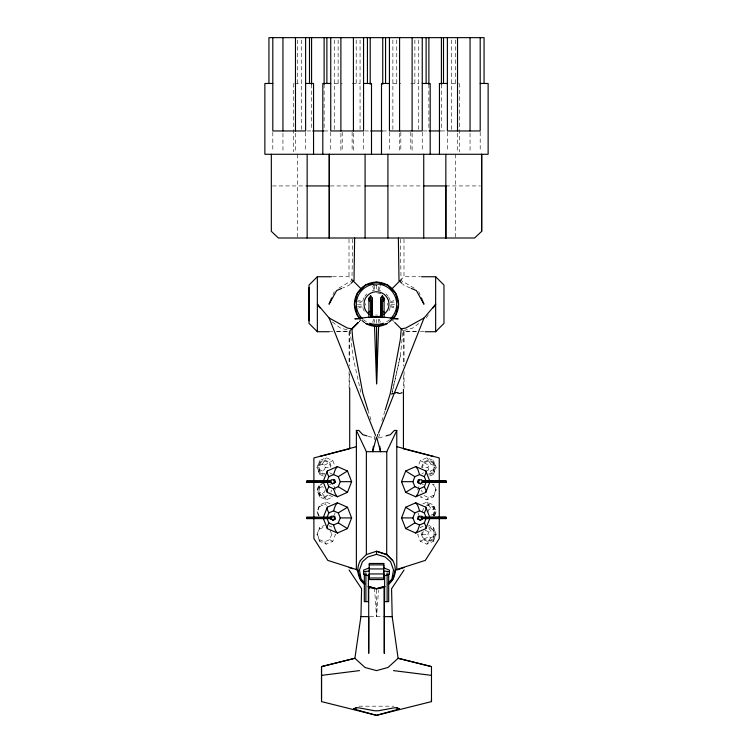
<?xml version="1.0" encoding="UTF-8"?>
<svg xmlns="http://www.w3.org/2000/svg" width="753" height="753" viewBox="0 0 753 753"><rect width="100%" height="100%" fill="white"/><g stroke="black" fill="none" stroke-linecap="round" stroke-linejoin="round"><path stroke-width="0.56" stroke-dasharray="3.77 2.82" d="M297.567 154.28L297.567 238.004M365.666 303.572L365.666 305.294M376.5 323.225L376.5 318.557M352.715 239.153L351.933 280.493L338.765 288.173M323.442 476.075L319.705 474.437L317.512 467.509L319.705 460.591L326.247 457.72L332.798 460.591L334.727 465.533M319.178 516.125L317.512 511.871L319.705 504.952L326.247 502.082L329.993 503.719M319.601 539.675L324.618 541.878L329.645 539.675L331.725 534.366L335.509 534.366L332.798 541.294L326.247 544.155L319.705 541.294L317.512 534.366L319.705 527.448L324.383 525.396M429.709 476.075L433.446 474.437L435.639 467.509L433.446 460.591L426.904 457.72L420.353 460.591L418.423 465.533M433.549 495.314L428.532 497.517L423.506 495.314L420.353 496.933L426.904 499.794L433.446 496.933L435.639 490.005L433.549 484.687L429.53 482.927M433.549 539.675L428.532 541.878L423.506 539.675L421.426 534.366L417.642 534.366L420.353 541.294L426.904 544.155L433.446 541.294L435.639 534.366L433.446 527.448L428.768 525.396M374.495 588.102L376.575 616.632L378.495 590.38M319.969 465.185L320.157 462.794L324.609 460.845L329.07 462.794L330.915 467.509L325.277 467.509L324.364 465.185L322.171 464.224L319.969 465.185L319.065 467.509L320.157 472.225L324.609 474.174L322.171 470.804L319.969 469.834M328.176 495.107L324.609 496.669L320.157 494.721L319.065 490.005L320.157 485.29L321.936 484.508M433.182 469.834L430.98 470.794L428.542 474.174L432.994 472.225L434.086 467.509L432.994 462.794L428.542 460.845L424.08 462.794L422.235 467.509L427.873 467.509L428.786 465.185L430.98 464.224L433.182 465.185M433.06 515.786L434.086 511.871L432.994 507.155L428.542 505.207L426.753 505.988M423.346 531.533L422.235 534.366L424.08 539.073L428.542 541.03L432.994 539.073L434.086 534.366L432.994 529.651L428.542 527.693L430.98 531.081L433.182 532.042M391.824 394.732L400.361 355.858L402.996 330.652L412.813 328.016L420.842 321.992M374.25 439.705L374.542 437.521L373.479 434.255M400.361 355.858L392.219 391.908L402.413 392.859M377.902 290.338L379.136 285.236M373.865 323.225L374.853 319.14M377.121 436.42L377.799 434.208M381.856 420.974L385.244 409.943M378.599 437.521L379.672 434.255M320.157 472.225L318.312 467.509L320.157 462.794M320.157 494.721L318.312 490.005L320.157 485.29M330.887 492.133L331.725 490.005M421.426 467.509L423.506 462.201L428.532 459.998L433.549 462.201M432.994 472.225L434.839 467.509L432.994 462.794M422.235 511.871L423.713 508.106M421.426 534.366L422.254 532.239M378.768 290.338L380.369 286.262M372.631 322.199L373.836 319.14M319.705 474.437L316.994 467.509L319.705 460.591M325.277 467.509L324.364 469.834L322.171 470.804M323.621 482.927L319.601 484.687L317.512 490.005L319.601 495.314L324.618 497.517L329.645 495.314L332.798 496.933L326.247 499.794L319.705 496.933L316.994 490.005L319.31 484.075M325.277 490.005L324.364 492.33L322.171 493.29L319.969 492.33M318.538 515.833L316.994 511.871L319.705 504.952M319.705 541.294L316.994 534.366L319.705 527.448M334.341 514.845L335.113 512.859M417.642 490.005L419.195 486.052M433.446 474.437L436.156 467.509L433.446 460.591M433.446 496.933L436.156 490.005L433.832 484.075M427.873 511.871L428.786 509.546L430.98 508.586L433.182 509.546M433.361 515.645L434.839 511.871L432.994 507.155M433.973 516.125L435.639 511.871L433.446 504.952L426.904 502.082L420.353 504.952M434.613 515.833L436.156 511.871L433.446 504.952M433.182 536.691L430.98 537.651L428.786 536.691L427.873 534.366L428.786 532.042L430.98 531.081M432.994 539.073L434.839 534.366L432.994 529.651M433.446 541.294L436.156 534.366L433.446 527.448M377.215 436.439L378.072 434.265M332.958 294.752L334.276 291.59M426.198 317.973L428.739 314.312M319.601 462.201L324.618 459.998L326.247 457.72M319.601 506.562L324.618 504.359L326.247 502.082M426.904 544.155L428.532 541.878M426.904 499.794L428.532 497.517M322.171 464.224L324.609 460.845M428.542 541.03L430.98 537.651M351.962 328.769L349.006 331.725L336.111 331.725M400.304 280.427L403.994 276.737L420.409 276.737M360.706 320.1L359.115 321.691L361.421 319.31L365.534 323.348M390.242 320.646L387.541 323.348L391.654 319.31M350.324 284.003L348.846 285.406L342.747 287.966M421.934 473.628L423.506 472.828M420.353 541.294L423.506 539.675M324.618 459.998L329.645 462.201L332.798 460.591M329.645 484.687L332.007 483.482M324.364 465.185L329.07 462.794M425.021 471.745L428.786 469.834L430.98 470.794M424.08 539.073L428.786 536.691M429.53 474.588L433.549 472.828M423.158 526.215L420.353 527.448L421.934 528.248M319.969 487.68L322.171 486.72L324.364 487.68M319.601 529.048L324.618 526.855M426.518 505.235L428.532 504.359L433.549 506.562M430.98 515.156L433.182 514.195M358.532 308.099L362.607 306.499M390.393 301.962L395.494 299.967M378.693 438.02L385.037 436.213M390.393 302.828L395.494 301.595M357.506 306.866L362.607 305.633M390.402 393.998L401.415 393.047M402.413 393.038L391.513 393.904M337.212 331.518L349.712 331.094L349.712 366.052M294.639 83.47L301.445 83.47M334.257 83.47L342.191 83.47M352.131 83.47L360.066 83.47M392.878 83.47L400.822 83.47M410.809 83.47L418.743 83.47M451.555 83.47L458.361 83.47M307.073 130.956L311.987 130.956M324.119 130.956L329.748 130.956M364.753 130.956L370.269 130.956M382.74 130.956L388.19 130.956M423.252 130.956L428.118 130.956M441.013 130.956L445.927 130.956M272.482 185.935L307.149 185.935M330.313 185.935L363.05 185.935M389.95 185.935L422.687 185.935M445.851 185.935L480.518 185.935M332.591 276.737L349.006 276.737L352.696 280.427M373.3 285.236L380.764 285.236M357.506 304.231L362.174 304.231M390.826 304.231L395.494 304.231M375.436 315.065L377.564 315.065M329.08 331.725L334.944 331.725M401.038 328.769L404.069 331.725L419.27 331.725M420.438 331.725L423.948 331.725M316.994 467.509L317.512 467.509M318.312 467.509L319.065 467.509M434.086 467.509L434.839 467.509M435.639 467.509L436.156 467.509M316.994 490.005L317.512 490.005M318.312 490.005L319.065 490.005M435.639 490.005L436.156 490.005M316.994 511.871L317.512 511.871M434.086 511.871L434.839 511.871M435.639 511.871L436.156 511.871M316.994 534.366L317.512 534.366M422.235 534.366L427.873 534.366M434.086 534.366L434.839 534.366M435.639 534.366L436.156 534.366M369.817 616.632L383.258 616.632M359.002 706.182L393.998 706.182M415.938 331.518L403.439 331.094L403.439 366.052M394.506 392.144L401.368 392.84M390.393 305.633L395.494 306.866M357.506 301.595L362.607 302.828M368.113 436.213L374.457 438.02M390.393 306.499L394.468 308.099M358.532 300.362L362.607 301.962M410.253 287.966L404.154 285.406L402.676 284.003M319.601 472.828L324.618 475.03M428.532 526.855L433.549 529.048M324.618 504.359L326.633 505.235M329.052 525.801L331.857 527.034M424.08 462.794L428.786 465.185M425.021 530.131L428.786 532.042M420.353 460.591L423.506 462.201M421.143 483.482L423.506 484.687M329.645 472.828L332.798 474.437M329.645 539.675L332.798 541.294M414.235 288.173L401.067 280.493L400.285 239.153M332.308 321.992L340.337 328.016L350.154 330.652L352.79 355.858L361.327 394.732M391.579 319.31L394.035 321.691M428.542 460.845L430.98 464.224M322.171 493.29L324.609 496.669M428.542 505.207L430.98 508.586M426.904 457.72L428.532 459.998M426.904 502.082L428.532 504.359M324.618 497.517L326.247 499.794M324.618 541.878L326.247 544.155M418.724 291.59L420.042 294.752M379.164 319.14L380.369 322.199M427.873 467.509L428.786 469.834M372.631 286.262L374.232 290.338M421.426 490.005L422.254 492.133M418.037 512.859L418.809 514.845M329.645 462.201L331.725 467.509M333.956 486.052L335.509 490.005M330.059 530.112L331.725 534.366M367.906 409.943L371.295 420.974M375.691 435.319L376.368 437.521M373.865 285.236L375.098 290.338M378.147 319.14L379.136 323.225M319.601 495.314L319.705 496.933M480.198 132.227L480.198 151.955M470.051 133.29L470.051 151.946M459.49 83.47L459.49 151.955M457.523 133.29L457.523 151.946M455.433 40.003L455.433 83.47M455.433 154.28L455.433 238.004M451.555 40.003L451.555 129.798M447.386 132.227L447.386 151.955M441.418 84.298L441.418 129.789M428.881 84.298L428.881 130.956M422.254 132.227L422.254 151.955M418.743 40.003L418.743 129.798M414.875 40.003L414.875 83.47M412.117 133.29L412.117 151.946M410.809 132.227L410.809 151.955M404.069 331.725L404.069 364.452M404.069 371.464L404.069 389M403.994 239.181L403.994 276.737M403.439 375.371L403.439 388.19M400.822 132.227L400.822 151.955M399.579 133.29L399.579 151.946M396.756 40.003L396.756 83.47M392.878 40.003L392.878 130.956M389.442 132.227L389.442 151.955M387.334 303.167L387.334 305.294M376.5 285.236L376.5 292.239M376.575 589.891L376.575 616.632M363.558 132.227L363.558 151.955M360.066 40.003L360.066 130.956M356.197 40.003L356.197 83.47M353.421 133.29L353.421 151.946M352.131 132.227L352.131 151.955M349.712 374.203L349.712 388.19M349.006 239.181L349.006 276.737M349.081 331.725L349.081 362.118M349.081 371.464L349.081 387.833M342.191 132.227L342.191 151.955M340.883 133.29L340.883 151.946M338.125 40.003L338.125 83.47M334.257 40.003L334.257 130.956M330.746 132.227L330.746 151.955M324.119 84.298L324.119 129.789M311.582 84.298L311.582 129.789M305.614 132.227L305.614 151.955M301.445 40.003L301.445 130.956M297.567 40.003L297.567 83.47M295.477 133.29L295.477 151.946M293.51 83.47L293.51 151.955M282.949 133.29L282.949 151.946M272.802 132.227L272.802 151.955M392.106 319.837A22.072 22.072 0 0 1 388.492 322.764M364.508 322.764A22.072 22.072 0 0 1 360.894 319.837M389.461 319.733A20.199 20.199 0 0 1 386.6 321.729M366.4 321.729A20.199 20.199 0 0 1 363.539 319.733M390.205 307.346A14.062 14.062 0 0 1 388.68 311.262M364.32 311.262A14.062 14.062 0 0 1 362.795 307.346M362.795 301.115A14.062 14.062 0 0 1 364.33 297.2M364.866 296.334A14.062 14.062 0 0 1 366.946 293.915M372.34 290.799A14.062 14.062 0 0 1 374.429 290.329M378.571 290.329A14.062 14.062 0 0 1 380.66 290.799M386.054 293.915A14.062 14.062 0 0 1 388.134 296.334M388.67 297.2A14.062 14.062 0 0 1 390.205 301.115M377.648 293.049A11.248 11.248 0 0 1 381.103 293.971"/><path stroke-width="1.13" d="M309.022 287.637L309.022 323.395L317.352 331.725L329.08 331.725M321.522 699.255L321.522 666.612L354.898 658.282L365.036 667.497L376.5 670.612L387.964 667.497L398.158 658.282L431.478 666.612L431.478 701.608L376.5 715.35L321.522 701.608L321.522 666.612L354.898 658.282L360.885 616.632L368.782 616.632L368.706 653.284L368.706 586.634L376.575 588.724M369.215 576.007L363.586 574.191L363.586 570.134L369.215 567.894M372.33 317.352L372.33 298.169L370.627 295.694L370.627 317.352M376.575 383.785L376.575 326.313L378.655 325.682L376.575 383.785L374.495 325.682L376.575 326.313M389.414 571.687L383.785 571L383.785 576.007L389.414 574.191L389.414 570.134L383.785 567.894M431.478 701.608L431.478 699.255M425.125 331.725L435.648 331.725L435.648 276.737L421.576 276.737M445.851 154.28L445.851 238.004L445.851 185.935M481.675 231.34L481.675 154.28L481.675 231.34L474.597 238.004L278.403 238.004L271.325 231.34L271.325 154.28M354.625 238.004L354.014 280.493L351.058 283.297M360.951 616.632L361.581 588.724L349.081 569.983M323.536 482.748L327.32 492.387L337.419 496.782L347.472 492.34L351.623 481.675L347.472 471.011L337.419 466.559L327.32 470.964L327.094 472.903L328.816 476.668L326.849 481.675M327.32 507.202L323.122 517.913L327.32 528.625L337.419 533.03L347.472 528.578L351.623 517.913L347.472 507.249L337.419 502.797L327.32 507.202L327.094 509.141L328.816 512.906L326.849 517.913M430.029 481.675L425.831 470.964L415.731 466.559L405.679 471.011L401.528 481.675L405.679 492.34L415.731 496.782L425.831 492.387L426.057 490.448L424.334 486.683L425.906 482.673M425.831 528.625L430.029 517.913L425.831 507.202L415.731 502.797L405.679 507.249L401.528 517.913L405.679 528.578L415.731 533.03L425.831 528.625L426.057 526.686L424.334 522.921L425.906 518.911M373.356 446.237L372.622 451.687L376.368 437.521M372.33 298.169L371.681 302.179L371.681 317.352M383.588 301.181L384.077 298.169L382.373 295.694L380.67 298.169L380.67 317.352M331.753 482.381L306.942 482.381L306.772 481.675L306.942 480.969L330.623 480.969M331.753 518.619L306.942 518.619L306.772 517.913L306.942 517.207L331.753 517.207L331.584 517.913M421.247 482.381L446.058 482.381L446.228 481.675L446.058 480.969L422.377 480.969M421.247 518.619L446.058 518.619L446.228 517.913L446.058 517.207L421.247 517.207L421.416 517.913M385.244 409.943L390.318 393.386L400.361 339.33L401.217 328.873L405.839 328.016L424.043 317.973L435.723 304.231L433.182 307.902M330.435 518.742L331.207 516.229L334.718 516.229L335.49 518.742L333.475 520.285L330.435 518.742L331.452 518.742M417.51 482.296L418.282 479.793L421.793 479.793L422.565 482.296L420.541 483.85L417.51 482.296L420.541 483.85M418.527 482.296L419.299 479.793M417.51 518.742L418.282 516.238L421.793 516.238L422.565 518.742L420.541 520.295L417.51 518.742L420.541 520.295M418.527 518.742L419.299 516.238M328.816 476.668L333.551 474.588L335.386 469.27L337.419 466.559M328.816 512.906L333.551 510.826L335.386 505.508L337.419 502.797M424.334 486.683L419.6 488.753L417.764 494.072L415.731 496.782M424.334 522.921L419.6 524.992L417.764 530.31L415.731 533.03M323.122 481.675L327.32 470.964M327.244 482.673L328.816 486.683L333.551 488.753L338.285 486.683L340.252 481.675L338.285 476.668L333.551 474.588M327.244 518.911L328.816 522.921L333.551 524.992L338.285 522.921L340.252 517.913L338.285 512.906L333.551 510.826M419.6 488.753L414.865 486.683L412.898 481.675L414.865 476.668L419.6 474.588L424.334 476.668L426.292 481.675M419.6 524.992L414.865 522.921L412.898 517.913L414.865 512.906L419.6 510.826L424.334 512.906L426.292 517.913M425.831 492.387L429.615 482.748M378.505 433.173L424.043 317.973M331.649 297.915L329.033 304.231L336.647 290.536L341.73 288.399M328.816 486.683L327.094 490.448L327.32 492.387M328.816 522.921L327.094 526.686L327.32 528.625M424.334 476.668L426.057 472.903L425.831 470.964M424.334 512.906L426.057 509.141L425.831 507.202M392.737 560.609L386.703 554.585L386.778 451.687L396.775 430.443L394.337 430.443L390.318 434.707L386.091 435.912M404.069 569.983L391.569 588.724L392.191 616.632L398.102 658.282L431.478 666.612M368.923 317.352L368.923 298.169L370.627 295.694M388.51 582.841L391.955 578.906L393.537 569.983L390.619 561.832L385.131 556.947L376.5 554.359L367.869 556.947L362.381 561.832L359.463 569.983L361.045 578.906L364.49 582.841M331.424 276.737L317.352 276.737L309.022 285.067L309.022 320.825M351.218 329.513L358.249 322.482M351.293 329.513L358.324 322.482M391.579 289.152L400.304 280.427M392.915 317.973L395.617 315.272L398.572 304.231L395.617 293.19L387.541 285.114L376.5 282.159L365.459 285.114L357.383 293.19L354.428 304.231L357.383 315.272L360.085 317.973M435.648 331.725L443.978 323.395L443.978 320.825L443.978 285.067L435.648 276.737M306.942 482.381L306.942 480.969M306.942 518.619L306.942 517.207M360.263 560.609L366.372 554.585L366.372 451.687L356.376 430.443L358.814 430.443L362.833 434.707L367.059 435.912M388.237 583.923L392.812 579.349L395.316 569.983L425.313 560.401L439.263 538.536L439.263 457.937L396.775 446.689M422.113 481.233L446.058 480.969M420.983 517.48L446.058 517.207M332.459 483.84L335.49 482.287L334.718 479.783L331.207 479.783L330.435 482.287L332.459 483.84L335.49 482.287M332.459 520.285L335.49 518.742M368.923 312.137L370.627 310.895L372.33 312.137M380.67 312.137L382.373 310.895L384.077 312.137M338.285 476.668L347.472 471.011M338.285 512.906L347.472 507.249M414.865 486.683L405.679 492.34M414.865 522.921L405.679 528.578M396.699 707.566L399.41 708.95L376.5 715.35L353.59 708.95L356.301 707.566M404.069 567.527L396.775 569.983L396.775 430.443M366.297 554.585L376.575 551.234L386.778 554.585L392.812 560.609A18.74 18.74 0 0 1 388.595 584.356M353.59 708.95L357.76 707.651L374.768 710.785L378.232 710.785L395.24 707.651L399.41 708.95M368.283 586.295L376.5 588.724L384.717 586.295M378.712 325.72L387.616 323.348A22.072 22.072 0 0 1 365.459 323.348L374.363 325.72M376.5 588.724L384.331 586.625M356.376 446.689L313.888 457.937L313.888 538.536L327.837 560.401L357.835 569.983L360.339 579.349L364.913 583.923M319.714 456.478L349.712 448.769L349.712 388.19M321.522 675.366L359.52 670.612M369.215 571L363.586 571.687L363.586 574.191M272.802 83.47L264.868 83.47L264.868 154.28L488.132 154.28L488.132 83.47L480.198 83.47M305.614 83.47L313.549 83.47L313.549 154.28M330.746 83.47L322.811 83.47L322.811 154.28M363.558 83.47L371.502 83.47L371.502 154.28M389.442 83.47L381.498 83.47L381.498 154.28M422.254 83.47L430.189 83.47L430.189 154.28M447.386 83.47L439.451 83.47L439.451 154.28M312.721 130.956L323.705 130.956M370.617 130.956L382.336 130.956M429.295 130.956L440.279 130.956M306.923 185.935L329.268 185.935M365.083 185.935L387.917 185.935M423.732 185.935L446.077 185.935M360.696 318.811L354.842 318.811L367.332 317.352L385.668 317.352L398.158 318.811L392.304 318.811M366.372 451.687L386.778 451.687M307.205 481.233L330.887 481.233M306.772 481.675L330.454 481.675M340.252 481.675L351.623 481.675M401.528 481.675L412.898 481.675M422.546 481.675L446.228 481.675M307.205 517.48L332.017 517.48M306.772 517.913L330.454 517.913M340.252 517.913L351.623 517.913M401.528 517.913L412.898 517.913M422.546 517.913L446.228 517.913M421.548 518.742L422.565 518.742M369.215 564.882L383.785 564.882L383.785 568.939L369.215 568.939M383.785 573.955L369.215 573.955L369.215 578.012L383.785 578.012M390.026 616.632L392.191 616.632M384.294 616.632L390.101 616.632M393.48 670.612L431.478 675.366M433.436 456.478L403.439 448.769L403.439 389.348M386.703 554.585L376.5 551.234L376.5 554.359M349.081 567.527L352.771 568.769M411.27 288.399L416.353 290.536L423.967 304.231L421.351 297.915M405.679 471.011L414.865 476.668M405.679 507.249L414.865 512.906M347.472 492.34L338.285 486.683M347.472 528.578L338.285 522.921M319.969 307.902L317.427 304.231L329.108 317.973L347.312 328.016L351.933 328.873L352.79 339.33L362.833 393.386L367.906 409.943M401.942 283.297L398.986 280.493L398.375 238.004M394.751 322.482L401.857 329.513M446.058 482.381L445.795 481.233M446.058 518.619L445.795 517.48M352.696 280.427L361.421 289.152M415.731 466.559L417.764 469.27L419.6 474.588M415.731 502.797L417.764 505.508L419.6 510.826M337.419 496.782L335.386 494.072L333.551 488.753M337.419 533.03L335.386 530.31L333.551 524.992M329.108 317.973L375.512 435.347M333.701 479.783L334.473 482.287M333.701 516.229L334.473 518.742M376.782 437.521L380.529 451.687L379.794 446.237M380.67 298.169L381.319 302.179L381.319 317.352M368.923 298.169L369.412 301.181M484.066 83.47L484.066 37.65L268.934 37.65L268.934 83.47M480.198 37.65L480.198 130.956L447.386 130.956L447.386 37.65M470.051 37.65L470.051 130.956M457.523 37.65L457.523 130.956M443.508 37.65L443.508 83.47M441.418 37.65L441.418 84.298M428.881 37.65L428.881 84.298M426.123 37.65L426.123 83.47M423.732 154.28L423.732 238.004M422.254 37.65L422.254 130.956L389.442 130.956L389.442 37.65M412.117 37.65L412.117 130.956M399.579 37.65L399.579 130.956M388.68 573.955L388.68 601.638L384.623 601.638L384.623 575.104M387.917 154.28L387.917 238.004M387.127 572.798L387.127 601.638M385.564 37.65L385.564 83.47M384.077 298.169L384.077 317.352M382.74 37.65L382.74 84.298M382.373 295.694L382.373 317.352M370.203 37.65L370.203 84.298M368.386 575.104L368.386 601.638L364.33 601.638L364.33 573.955M367.436 37.65L367.436 83.47M365.883 572.798L365.883 601.638M365.083 154.28L365.083 238.004M363.558 37.65L363.558 130.956L330.746 130.956L330.746 37.65M356.376 430.443L356.376 569.983M353.421 37.65L353.421 130.956M340.883 37.65L340.883 130.956M326.877 37.65L326.877 83.47M324.119 37.65L324.119 84.298M317.352 276.737L317.352 331.725M311.582 37.65L311.582 84.298M309.492 37.65L309.492 83.47M307.149 154.28L307.149 238.004M305.614 37.65L305.614 130.956L272.802 130.956L272.802 37.65M295.477 37.65L295.477 130.956M282.949 37.65L282.949 130.956M360.075 318.98A22.072 22.072 0 0 1 361.167 288.343A22.072 22.072 0 0 1 391.833 288.343A22.072 22.072 0 0 1 392.925 318.98M385.018 586.709A18.74 18.74 0 0 1 368.132 586.709M364.556 584.356A18.74 18.74 0 0 1 360.339 560.609M369.356 314.481A12.5 12.5 0 0 1 367.163 295.929A12.5 12.5 0 0 1 385.837 295.929A12.5 12.5 0 0 1 383.644 314.481M381.809 315.545A12.5 12.5 0 0 1 371.191 315.545M362.645 318.933A20.199 20.199 0 0 1 362.071 290.093A20.199 20.199 0 0 1 390.929 290.093A20.199 20.199 0 0 1 390.355 318.933M383.446 323.206A20.199 20.199 0 0 1 369.554 323.206M329.268 154.28L329.268 238.004L329.268 154.28M383.785 563.479L369.215 563.479L369.215 579.556L383.785 579.556L383.785 563.479M384.294 653.284L384.294 586.634L384.294 653.284M368.782 588.724L368.782 586.634L368.706 588.724"/></g></svg>
